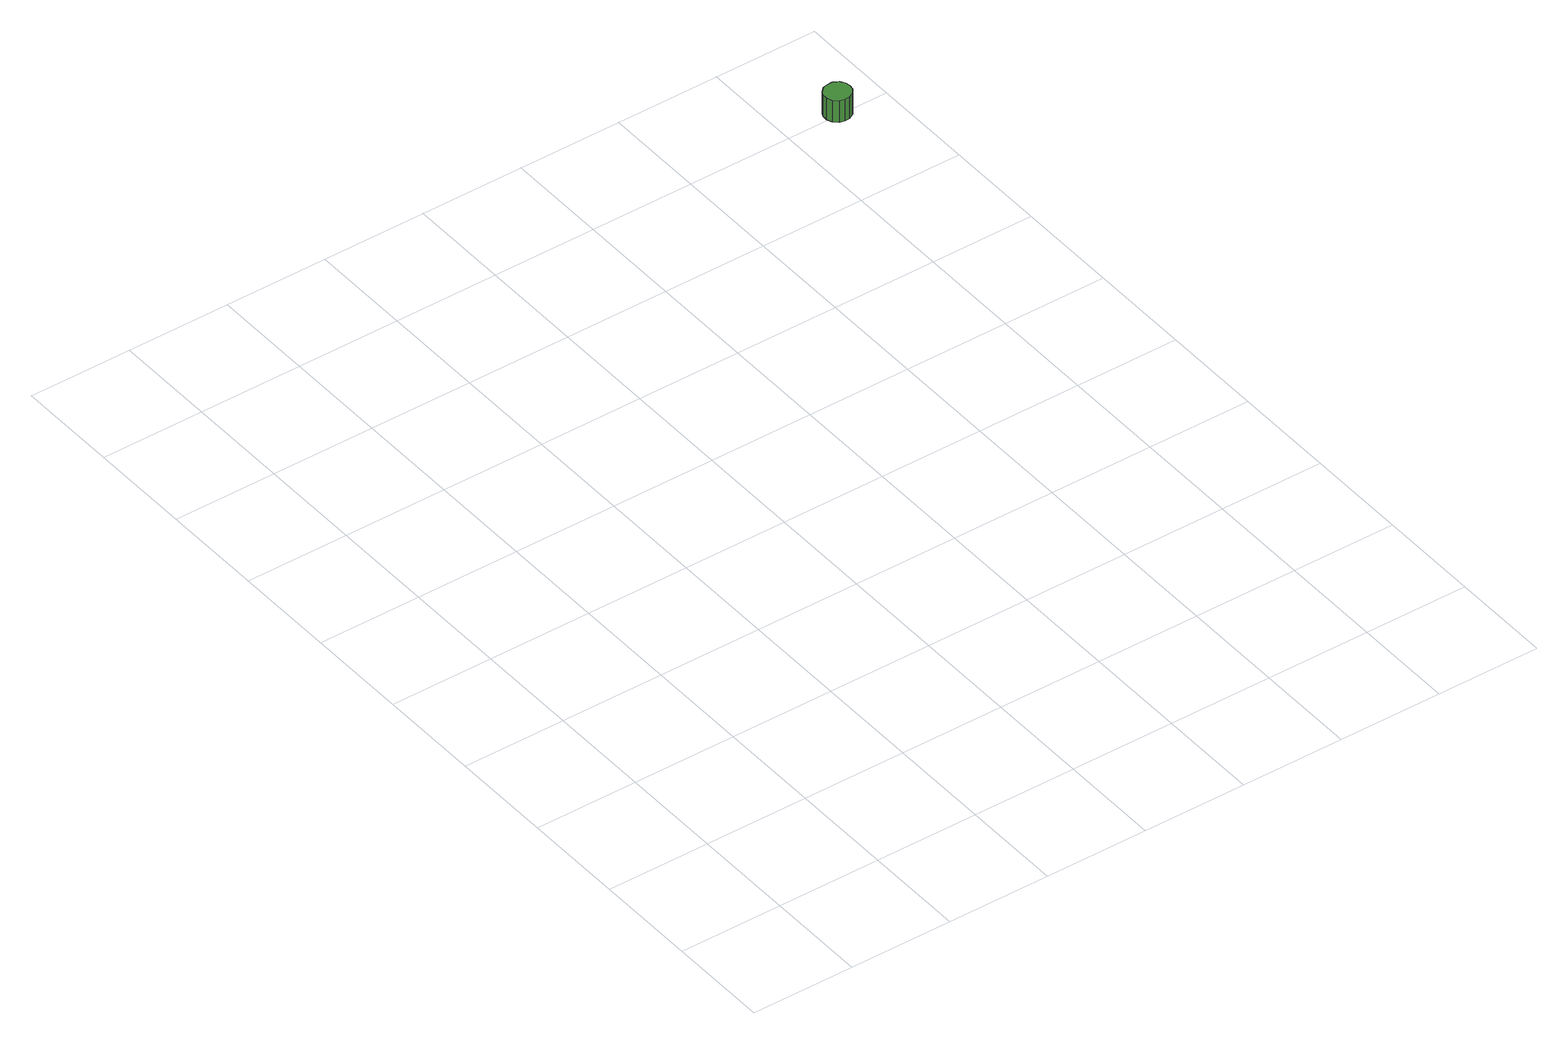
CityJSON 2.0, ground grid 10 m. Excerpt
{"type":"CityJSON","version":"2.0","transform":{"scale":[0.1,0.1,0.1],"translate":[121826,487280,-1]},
"CityObjects":{
"tree1":{"type":"SolitaryVegetationObject","attributes":{"function":"something"}},
"tree2":{"type":"SolitaryVegetationObject","attributes":{"function":"something"}},
"tree3":{"type":"SolitaryVegetationObject","attributes":{"function":"something"}},
"tree4":{"type":"SolitaryVegetationObject","attributes":{"function":"something"}},
"tree5":{"type":"SolitaryVegetationObject","attributes":{"function":"something"}},
"tree6":{"type":"SolitaryVegetationObject","attributes":{"function":"something"}},
"tree7":{"type":"SolitaryVegetationObject","attributes":{"function":"something"}},
"tree8":{"type":"SolitaryVegetationObject","attributes":{"function":"something"},"geometry":[{"type":"MultiSurface","lod":"1","boundaries":[[[0,1,2,3,4,5,6,7,8,9,10,11,12,13,14]],[[15,16,17,18,19,20,21,22,23,24,25,26,27,28,29]],[[0,29,28,1]],[[1,28,27,2]],[[2,27,26,3]],[[3,26,25,4]],[[4,25,24,5]],[[5,24,23,6]],[[6,23,22,7]],[[7,22,21,8]],[[8,21,20,9]],[[9,20,19,10]],[[10,19,18,11]],[[11,18,17,12]],[[12,17,16,13]],[[13,16,15,14]],[[14,15,29,0]]]}]}
},
"vertices":[
[665,803,30],[664,808,30],[661,812,30],[656,815,30],[651,815,30],[646,814,30],[642,810,30],[640,806,30],[640,801,30],[642,796,30],[646,792,30],[651,791,30],[656,791,30],[661,794,30],[664,798,30],[664,798,7],[661,794,7],[656,791,7],[651,791,7],[646,792,7],[642,796,7],[640,801,7],[640,806,7],[642,810,7],[646,814,7],[651,815,7],[656,815,7],[661,812,7],[664,808,7],[665,803,7]
]}
